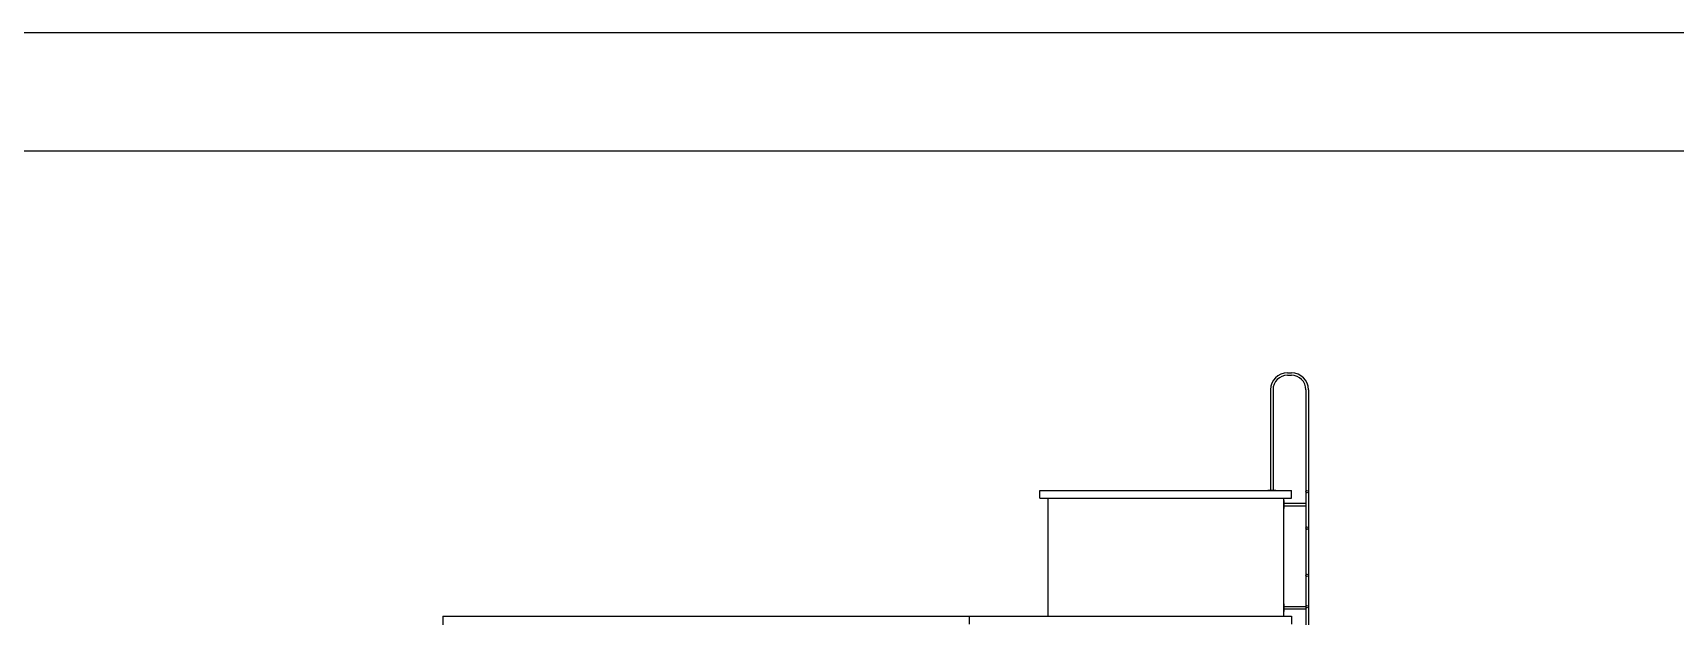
# Model space of a CAD drawing. Header units: millimetres. Extents: x -677 to -23, y -135 to 1112.
# Drawn here: x -69.96 to -59.51, y 879.42 to 883.13 of the extents above; entities that cross this region are included whole.
import ezdxf

# ---------------------------------------------------------------- set-up
doc = ezdxf.new("R2010")
doc.units = ezdxf.units.MM
doc.header["$LTSCALE"] = 20
doc.header["$MEASUREMENT"] = 0
doc.layers.get('0').update_dxf_attribs({"linetype": 'CONTINUOUS'})
doc.layers.add('V2', color=11, linetype='CONTINUOUS')

msp = doc.modelspace()

# ---------------------------------------------------------------- linework, layer by layer
at = {"color": 2}
msp.add_lwpolyline([(-85.701, 838.578), (-22.621, 838.578), (-22.621, 883.128), (-85.701, 883.128)], close=True, dxfattribs=at)
at = {"color": 5, "linetype": 'Continuous'}
msp.add_lwpolyline([(-83.826, 882.378), (-23.371, 882.378), (-23.371, 839.328), (-83.826, 839.328)], close=True, dxfattribs=at)
at = {"layer": 'V2', "color": 250}
for p, q in [((-61.977, 880.966), (-61.952, 880.966)), ((-62.085, 880.858), (-62.085, 880.218)), ((-62.069, 880.858), (-62.069, 880.218)), ((-61.977, 880.95), (-61.952, 880.95)), ((-61.86, 880.858), (-61.86, 877.782)), ((-61.844, 880.858), (-61.844, 877.782)), ((-63.552, 880.218), (-61.952, 880.218)), ((-63.552, 880.168), (-63.552, 880.218)), ((-63.552, 880.168), (-61.952, 880.168)), ((-63.502, 880.168), (-63.502, 879.418)), ((-62.102, 880.219), (-62.052, 880.219)), ((-62.102, 880.218), (-62.102, 880.219)), ((-62.102, 880.218), (-62.052, 880.218)), ((-62.052, 880.218), (-62.052, 880.219)), ((-62.002, 880.168), (-61.952, 880.168)), ((-62.002, 880.168), (-62.002, 879.418)), ((-62.002, 880.153), (-62.002, 880.103)), ((-62.002, 880.153), (-62.001, 880.153)), ((-62.002, 880.136), (-61.86, 880.136)), ((-62.001, 880.153), (-62.001, 880.103)), ((-61.952, 880.168), (-61.952, 880.218)), ((-62.002, 880.12), (-61.86, 880.12)), ((-62.002, 880.103), (-62.001, 880.103)), ((-67.352, 879.418), (-67.352, 878.432)), ((-67.352, 879.418), (-64.002, 879.418)), ((-64.002, 879.418), (-61.952, 879.418)), ((-64.002, 879.418), (-64.002, 879.368)), ((-62.002, 879.497), (-62.002, 879.447)), ((-62.002, 879.497), (-62.001, 879.497)), ((-62.002, 879.48), (-61.86, 879.48)), ((-62.002, 879.464), (-61.86, 879.464)), ((-62.002, 879.447), (-62.001, 879.447)), ((-62.001, 879.497), (-62.001, 879.447)), ((-62.001, 879.464), (-62.001, 879.48)), ((-61.952, 879.418), (-61.952, 879.368))]:
    msp.add_line(p, q, dxfattribs=at)
for centre in [(-61.852, 880.21), (-61.852, 879.978), (-61.852, 879.678), (-61.852, 879.478)]:
    msp.add_circle(centre, 0.008, dxfattribs=at)
for centre, radius, start, end in [((-61.977, 880.858), 0.108, 90, 180), ((-61.952, 880.858), 0.108, 0, 90), ((-61.977, 880.858), 0.092, 90, 180), ((-61.952, 880.858), 0.092, 0, 90)]:
    msp.add_arc(centre, radius, start, end, dxfattribs=at)

doc.saveas('drawing.dxf')
